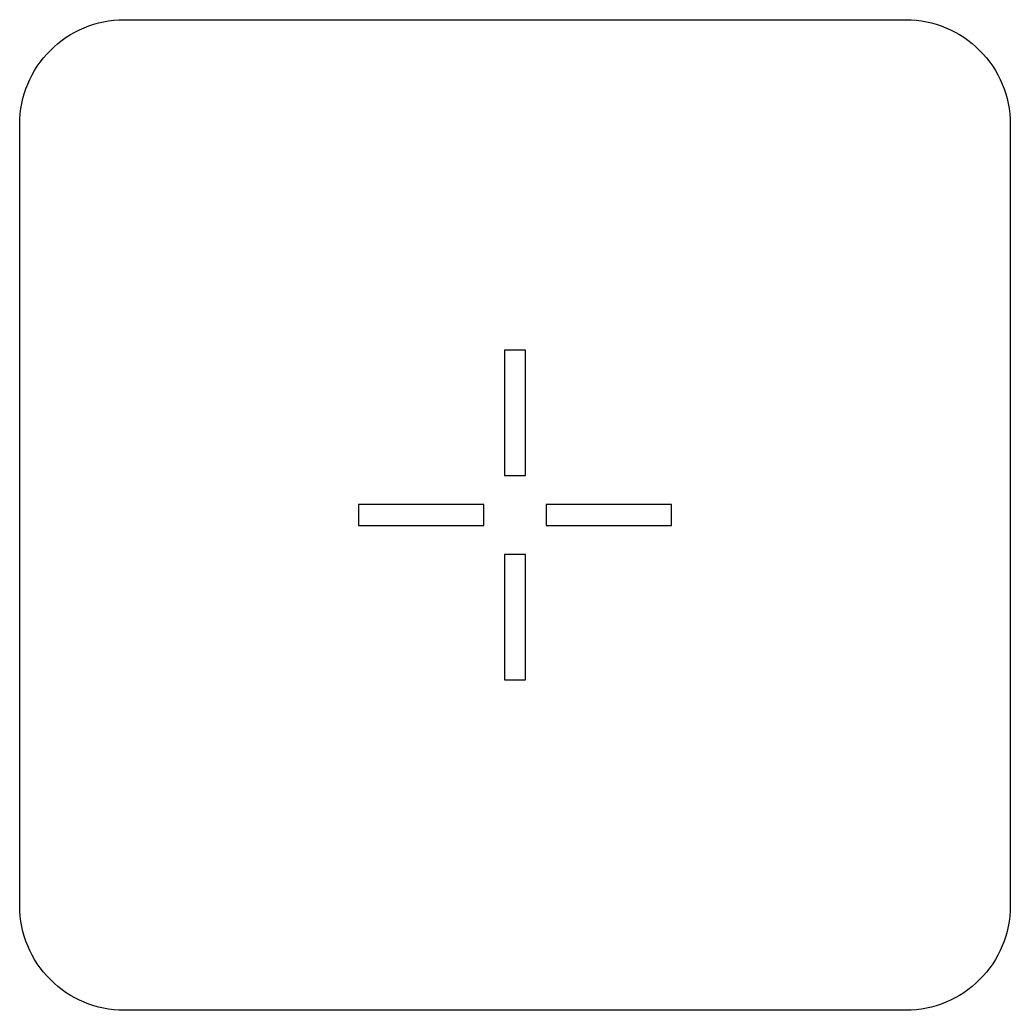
# Model space of a CAD drawing. Header units: millimetres. Extents: x -97.5 to -2.5, y -46.7 to 48.3.
import ezdxf

# ---------------------------------------------------------------- set-up
doc = ezdxf.new("R2010")
doc.units = ezdxf.units.MM
doc.layers.get('0').update_dxf_attribs({"linetype": 'CONTINUOUS'})

msp = doc.modelspace()

# ---------------------------------------------------------------- linework, layer by layer
msp.add_lwpolyline([(-12.5, 48.3, -0.414214), (-2.5, 38.3), (-2.5, -36.7, -0.414214), (-12.5, -46.7), (-87.5, -46.7, -0.414214), (-97.5, -36.7), (-97.5, 38.3, -0.414214), (-87.5, 48.3)], format="xyb", close=True)
for points in [[(-49, 16.6), (-51, 16.6), (-51, 4.6), (-49, 4.6)], [(-65, -0.2), (-53, -0.2), (-53, 1.8), (-65, 1.8)], [(-35, -0.2), (-35, 1.8), (-47, 1.8), (-47, -0.2)], [(-51, -15), (-49, -15), (-49, -3), (-51, -3)]]:
    msp.add_lwpolyline(points, close=True)

doc.saveas('drawing.dxf')
